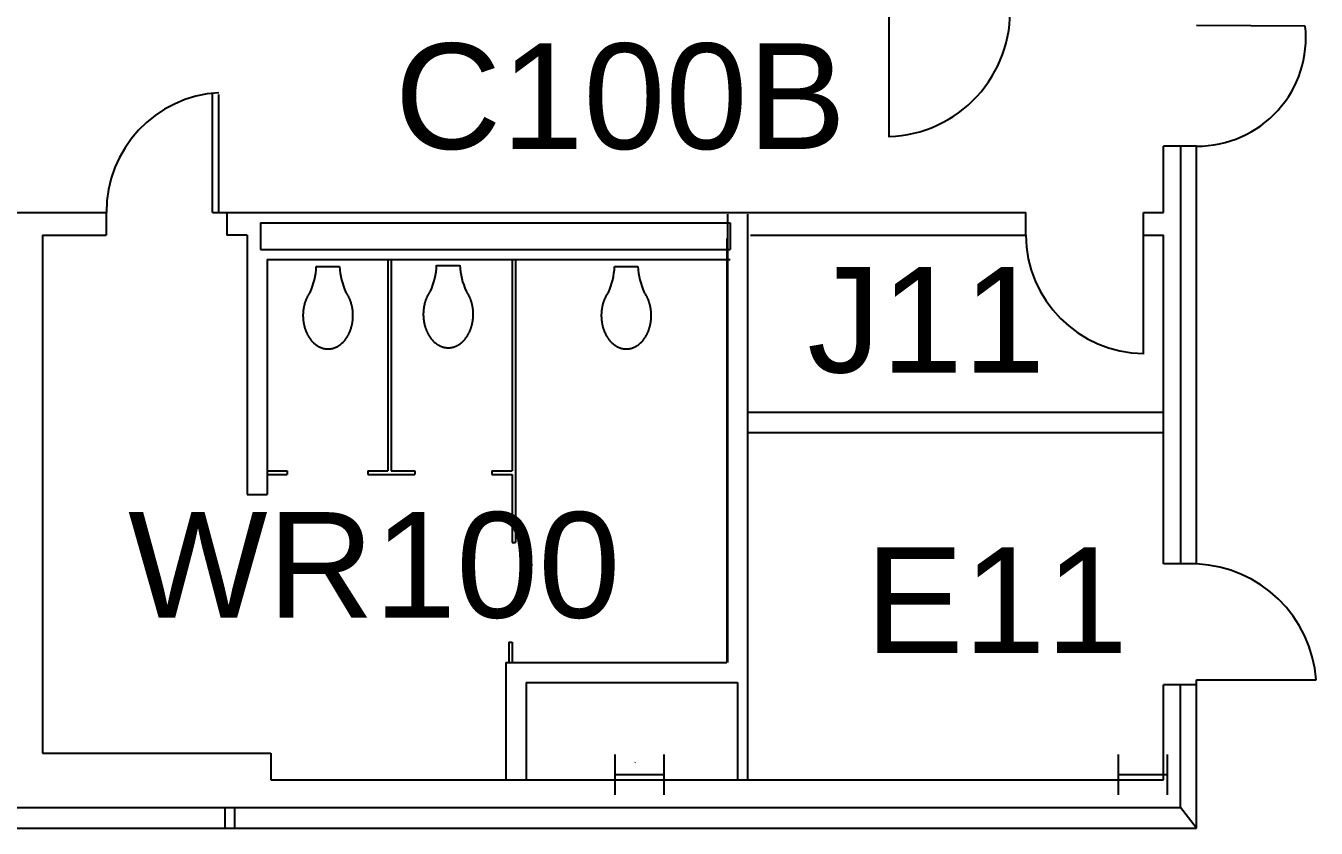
# Model space of a CAD drawing. Header units: inches. Extents: x -3488 to 2453, y 689 to 3968.
# Drawn here: x 1234.7 to 1619.4, y 1558.3 to 1797.6 of the extents above; entities that cross this region are included whole.
import ezdxf

# ---------------------------------------------------------------- set-up
doc = ezdxf.new("R2010")
doc.units = ezdxf.units.IN
doc.header["$LTSCALE"] = 96
doc.header["$MEASUREMENT"] = 0
doc.layers.get('0').update_dxf_attribs({"linetype": 'CONTINUOUS'})
for name, color, linetype in [('A-DOOR', 4, 'CONTINUOUS'), ('A-PFLR-TEXT', 3, 'CONTINUOUS'), ('A-WALL', 5, 'CONTINUOUS'), ('P-SANR-EQPM', 5, 'CONTINUOUS'), ('S-COLS', 6, 'CONTINUOUS')]:
    doc.layers.add(name, color=color, linetype=linetype)
doc.styles.get("Standard").update_dxf_attribs({"font": 'arial.ttf'})

msp = doc.modelspace()

# ---------------------------------------------------------------- linework, layer by layer
for p, q in [((1416.39, 1577.9), (1416.3, 1577.82)), ((1417.76, 1574.34), (1417.68, 1574.25)), ((1417.76, 1574.34), (1417.68, 1574.25))]:
    msp.add_line(p, q)
at = {"layer": 'A-DOOR'}
for p, q in [((1492.08, 1764.43), (1492.08, 1803.59)), ((1616.1, 1797.57), (1583.72, 1797.73)), ((1290.34, 1741.91), (1290.34, 1777.68)), ((1292.26, 1741.91), (1292.26, 1777.12)), ((1290.34, 1741.91), (1292.26, 1741.91)), ((1567.84, 1699.71), (1567.84, 1735.23)), ((1583.72, 1602.55), (1619.36, 1602.55))]:
    msp.add_line(p, q, dxfattribs=at)
for centre, radius, start, end in [((1490.86, 1801.85), 37.27, 271.8848, 2.6697), ((1583.89, 1794.13), 32.4, 269.7046, 6.1093), ((1294.25, 1742.26), 35.48, 93.2225, 180.553), ((1568.36, 1735.48), 35.6, 180.5432, 269.1534), ((1582.12, 1599.81), 37.33, 4.2174, 87.5485)]:
    msp.add_arc(centre, radius, start, end, dxfattribs=at)
at = {"layer": 'A-WALL'}
for p, q in [((1583.72, 1761.73), (1573.81, 1761.73)), ((1573.81, 1741.91), (1573.81, 1761.73)), ((1578.93, 1761.73), (1578.93, 1637.11)), ((1583.72, 1637.11), (1583.72, 1761.73)), ((1212.66, 1741.91), (1258.66, 1741.91)), ((1258.66, 1741.91), (1258.66, 1735.23)), ((1292.26, 1741.91), (1294.66, 1741.91)), ((1294.66, 1741.91), (1294.66, 1735.23)), ((1294.66, 1741.91), (1532.76, 1741.91)), ((1304.66, 1738.91), (1444.66, 1738.91)), ((1304.66, 1738.91), (1304.66, 1730.91)), ((1443.84, 1741.47), (1443.84, 1607.76)), ((1444.66, 1738.91), (1444.66, 1730.91)), ((1449.84, 1741.47), (1449.84, 1572.76)), ((1532.76, 1735.23), (1532.76, 1741.91)), ((1567.84, 1741.91), (1573.81, 1741.91)), ((1567.84, 1735.23), (1567.84, 1741.91)), ((1239.73, 1735.23), (1258.66, 1735.23)), ((1239.73, 1735.23), (1239.73, 1580.71)), ((1300.66, 1735.23), (1294.66, 1735.23)), ((1296.91, 1735.23), (1294.66, 1735.23)), ((1300.66, 1735.23), (1300.66, 1657.85)), ((1300.66, 1735.23), (1300.66, 1657.85)), ((1450.78, 1735.23), (1532.76, 1735.23)), ((1567.84, 1735.23), (1573.81, 1735.23)), ((1573.81, 1637.11), (1573.81, 1735.23)), ((1304.66, 1730.91), (1444.66, 1730.91)), ((1443.73, 1734.15), (1443.73, 1607.76)), ((1306.66, 1727.91), (1306.66, 1657.85)), ((1306.66, 1727.91), (1444.66, 1727.91)), ((1449.84, 1682.37), (1573.81, 1682.37)), ((1449.84, 1676.37), (1573.81, 1676.37)), ((1300.66, 1657.85), (1306.66, 1657.85)), ((1583.72, 1637.11), (1573.81, 1637.11)), ((1378.73, 1613.76), (1378.73, 1607.76)), ((1378.73, 1613.76), (1379.73, 1613.76)), ((1379.73, 1613.76), (1379.73, 1607.76)), ((1377.84, 1607.76), (1443.73, 1607.76)), ((1377.84, 1607.76), (1377.84, 1572.76)), ((1383.84, 1601.76), (1446.84, 1601.76)), ((1383.84, 1601.76), (1383.84, 1572.76)), ((1446.84, 1601.76), (1446.84, 1572.76)), ((1583.72, 1601.03), (1573.81, 1601.03)), ((1573.81, 1572.76), (1573.81, 1601.03)), ((1578.93, 1564.51), (1578.93, 1601.03)), ((1583.72, 1558.3), (1583.72, 1602.55)), ((1239.73, 1580.71), (1307.75, 1580.71)), ((1307.75, 1580.71), (1307.75, 1572.76)), ((1307.75, 1572.76), (1573.81, 1572.76)), ((942.21, 1564.51), (1578.93, 1564.51)), ((1294.04, 1564.51), (1294.04, 1558.3)), ((1296.93, 1564.51), (1296.93, 1558.3)), ((1583.72, 1558.3), (1578.93, 1564.51)), ((948.21, 1558.3), (1583.72, 1558.3))]:
    msp.add_line(p, q, dxfattribs=at)
at = {"layer": 'P-SANR-EQPM'}
for p, q in [((1342.66, 1727.91), (1342.66, 1664.85)), ((1343.66, 1727.91), (1343.66, 1664.85)), ((1379.66, 1727.91), (1379.66, 1664.85)), ((1380.66, 1727.91), (1380.66, 1657.37)), ((1321.32, 1725.83), (1328.27, 1725.83)), ((1357.18, 1726.19), (1364.13, 1726.19)), ((1410.24, 1725.83), (1417.19, 1725.83)), ((1318.05, 1715.45), (1317.99, 1715.29)), ((1318.1, 1715.61), (1318.05, 1715.45)), ((1318.16, 1715.76), (1318.1, 1715.61)), ((1318.22, 1715.92), (1318.16, 1715.76)), ((1318.28, 1716.07), (1318.22, 1715.92)), ((1318.35, 1716.22), (1318.28, 1716.07)), ((1318.41, 1716.37), (1318.35, 1716.22)), ((1318.48, 1716.52), (1318.41, 1716.37)), ((1318.55, 1716.67), (1318.48, 1716.52)), ((1318.62, 1716.81), (1318.55, 1716.67)), ((1318.69, 1716.96), (1318.62, 1716.81)), ((1318.77, 1717.1), (1318.69, 1716.96)), ((1318.85, 1717.24), (1318.77, 1717.1)), ((1318.93, 1717.38), (1318.85, 1717.24)), ((1319.01, 1717.51), (1318.93, 1717.38)), ((1319.09, 1717.65), (1319.01, 1717.51)), ((1319.17, 1717.78), (1319.09, 1717.65)), ((1319.26, 1717.91), (1319.17, 1717.78)), ((1319.35, 1718.04), (1319.26, 1717.91)), ((1319.42, 1718.14), (1319.35, 1718.04)), ((1330.25, 1718.04), (1330.18, 1718.14)), ((1330.33, 1717.91), (1330.25, 1718.04)), ((1330.42, 1717.78), (1330.33, 1717.91)), ((1330.5, 1717.65), (1330.42, 1717.78)), ((1330.59, 1717.51), (1330.5, 1717.65)), ((1330.67, 1717.38), (1330.59, 1717.51)), ((1330.75, 1717.24), (1330.67, 1717.38)), ((1330.82, 1717.1), (1330.75, 1717.24)), ((1330.9, 1716.96), (1330.82, 1717.1)), ((1330.97, 1716.81), (1330.9, 1716.96)), ((1331.05, 1716.67), (1330.97, 1716.81)), ((1331.12, 1716.52), (1331.05, 1716.67)), ((1331.18, 1716.37), (1331.12, 1716.52)), ((1331.25, 1716.22), (1331.18, 1716.37)), ((1331.31, 1716.07), (1331.25, 1716.22)), ((1331.38, 1715.92), (1331.31, 1716.07)), ((1331.44, 1715.76), (1331.38, 1715.92)), ((1331.49, 1715.61), (1331.44, 1715.76)), ((1331.55, 1715.45), (1331.49, 1715.61)), ((1331.6, 1715.29), (1331.55, 1715.45)), ((1353.8, 1715.49), (1353.75, 1715.33)), ((1353.85, 1715.65), (1353.8, 1715.49)), ((1353.91, 1715.81), (1353.85, 1715.65)), ((1353.96, 1715.97), (1353.91, 1715.81)), ((1354.02, 1716.12), (1353.96, 1715.97)), ((1354.08, 1716.28), (1354.02, 1716.12)), ((1354.14, 1716.43), (1354.08, 1716.28)), ((1354.21, 1716.58), (1354.14, 1716.43)), ((1354.27, 1716.73), (1354.21, 1716.58)), ((1354.34, 1716.88), (1354.27, 1716.73)), ((1354.41, 1717.03), (1354.34, 1716.88)), ((1354.48, 1717.17), (1354.41, 1717.03)), ((1354.56, 1717.32), (1354.48, 1717.17)), ((1354.63, 1717.46), (1354.56, 1717.32)), ((1354.71, 1717.6), (1354.63, 1717.46)), ((1354.79, 1717.74), (1354.71, 1717.6)), ((1354.87, 1717.87), (1354.79, 1717.74)), ((1354.95, 1718.01), (1354.87, 1717.87)), ((1355.04, 1718.14), (1354.95, 1718.01)), ((1355.12, 1718.27), (1355.04, 1718.14)), ((1355.21, 1718.4), (1355.12, 1718.27)), ((1355.28, 1718.49), (1355.21, 1718.4)), ((1366.11, 1718.4), (1366.04, 1718.49)), ((1366.19, 1718.27), (1366.11, 1718.4)), ((1366.28, 1718.14), (1366.19, 1718.27)), ((1366.36, 1718.01), (1366.28, 1718.14)), ((1366.45, 1717.87), (1366.36, 1718.01)), ((1366.53, 1717.74), (1366.45, 1717.87)), ((1366.61, 1717.6), (1366.53, 1717.74)), ((1366.68, 1717.46), (1366.61, 1717.6)), ((1366.76, 1717.32), (1366.68, 1717.46)), ((1366.83, 1717.17), (1366.76, 1717.32)), ((1366.91, 1717.03), (1366.83, 1717.17)), ((1366.98, 1716.88), (1366.91, 1717.03)), ((1367.04, 1716.73), (1366.98, 1716.88)), ((1367.11, 1716.58), (1367.04, 1716.73)), ((1367.17, 1716.43), (1367.11, 1716.58)), ((1367.24, 1716.28), (1367.17, 1716.43)), ((1367.3, 1716.12), (1367.24, 1716.28)), ((1367.35, 1715.97), (1367.3, 1716.12)), ((1367.41, 1715.81), (1367.35, 1715.97)), ((1367.46, 1715.65), (1367.41, 1715.81)), ((1367.52, 1715.49), (1367.46, 1715.65)), ((1367.57, 1715.33), (1367.52, 1715.49)), ((1406.96, 1715.45), (1406.91, 1715.29)), ((1407.02, 1715.61), (1406.96, 1715.45)), ((1407.08, 1715.76), (1407.02, 1715.61)), ((1407.14, 1715.92), (1407.08, 1715.76)), ((1407.2, 1716.07), (1407.14, 1715.92)), ((1407.26, 1716.22), (1407.2, 1716.07)), ((1407.33, 1716.37), (1407.26, 1716.22)), ((1407.4, 1716.52), (1407.33, 1716.37)), ((1407.47, 1716.67), (1407.4, 1716.52)), ((1407.54, 1716.81), (1407.47, 1716.67)), ((1407.61, 1716.96), (1407.54, 1716.81)), ((1407.69, 1717.1), (1407.61, 1716.96)), ((1407.76, 1717.24), (1407.69, 1717.1)), ((1407.84, 1717.38), (1407.76, 1717.24)), ((1407.93, 1717.51), (1407.84, 1717.38)), ((1408.01, 1717.65), (1407.93, 1717.51)), ((1408.09, 1717.78), (1408.01, 1717.65)), ((1408.18, 1717.91), (1408.09, 1717.78)), ((1408.27, 1718.04), (1408.18, 1717.91)), ((1408.33, 1718.14), (1408.27, 1718.04)), ((1419.16, 1718.04), (1419.1, 1718.14)), ((1419.25, 1717.91), (1419.16, 1718.04)), ((1419.34, 1717.78), (1419.25, 1717.91)), ((1419.42, 1717.65), (1419.34, 1717.78)), ((1419.5, 1717.51), (1419.42, 1717.65)), ((1419.59, 1717.38), (1419.5, 1717.51)), ((1419.66, 1717.24), (1419.59, 1717.38)), ((1419.74, 1717.1), (1419.66, 1717.24)), ((1419.82, 1716.96), (1419.74, 1717.1)), ((1419.89, 1716.81), (1419.82, 1716.96)), ((1419.96, 1716.67), (1419.89, 1716.81)), ((1420.03, 1716.52), (1419.96, 1716.67)), ((1420.1, 1716.37), (1420.03, 1716.52)), ((1420.17, 1716.22), (1420.1, 1716.37)), ((1420.23, 1716.07), (1420.17, 1716.22)), ((1420.29, 1715.92), (1420.23, 1716.07)), ((1420.35, 1715.76), (1420.29, 1715.92)), ((1420.41, 1715.61), (1420.35, 1715.76)), ((1420.47, 1715.45), (1420.41, 1715.61)), ((1420.52, 1715.29), (1420.47, 1715.45)), ((1317.36, 1711.75), (1317.35, 1711.58)), ((1317.37, 1711.93), (1317.36, 1711.75)), ((1317.38, 1712.1), (1317.37, 1711.93)), ((1317.39, 1712.28), (1317.38, 1712.1)), ((1317.4, 1712.45), (1317.39, 1712.28)), ((1317.42, 1712.62), (1317.4, 1712.45)), ((1317.44, 1712.79), (1317.42, 1712.62)), ((1317.46, 1712.97), (1317.44, 1712.79)), ((1317.48, 1713.14), (1317.46, 1712.97)), ((1317.51, 1713.31), (1317.48, 1713.14)), ((1317.54, 1713.48), (1317.51, 1713.31)), ((1317.57, 1713.65), (1317.54, 1713.48)), ((1317.6, 1713.82), (1317.57, 1713.65)), ((1317.64, 1713.98), (1317.6, 1713.82)), ((1317.67, 1714.15), (1317.64, 1713.98)), ((1317.71, 1714.32), (1317.67, 1714.15)), ((1317.75, 1714.48), (1317.71, 1714.32)), ((1317.8, 1714.65), (1317.75, 1714.48)), ((1317.84, 1714.81), (1317.8, 1714.65)), ((1317.89, 1714.97), (1317.84, 1714.81)), ((1317.94, 1715.13), (1317.89, 1714.97)), ((1317.99, 1715.29), (1317.94, 1715.13)), ((1331.66, 1715.13), (1331.6, 1715.29)), ((1331.7, 1714.97), (1331.66, 1715.13)), ((1331.75, 1714.81), (1331.7, 1714.97)), ((1331.8, 1714.65), (1331.75, 1714.81)), ((1331.84, 1714.48), (1331.8, 1714.65)), ((1331.88, 1714.32), (1331.84, 1714.48)), ((1331.92, 1714.15), (1331.88, 1714.32)), ((1331.96, 1713.98), (1331.92, 1714.15)), ((1331.99, 1713.82), (1331.96, 1713.98)), ((1332.03, 1713.65), (1331.99, 1713.82)), ((1332.06, 1713.48), (1332.03, 1713.65)), ((1332.08, 1713.31), (1332.06, 1713.48)), ((1332.11, 1713.14), (1332.08, 1713.31)), ((1332.13, 1712.97), (1332.11, 1713.14)), ((1332.16, 1712.79), (1332.13, 1712.97)), ((1332.17, 1712.62), (1332.16, 1712.79)), ((1332.19, 1712.45), (1332.17, 1712.62)), ((1332.21, 1712.28), (1332.19, 1712.45)), ((1332.22, 1712.1), (1332.21, 1712.28)), ((1332.23, 1711.93), (1332.22, 1712.1)), ((1332.24, 1711.75), (1332.23, 1711.93)), ((1332.24, 1711.58), (1332.24, 1711.75)), ((1353.22, 1712.11), (1353.21, 1711.94)), ((1353.21, 1711.94), (1353.21, 1711.76)), ((1353.21, 1711.76), (1353.21, 1711.59)), ((1353.21, 1711.59), (1353.21, 1711.42)), ((1353.23, 1712.29), (1353.22, 1712.11)), ((1353.24, 1712.46), (1353.23, 1712.29)), ((1353.25, 1712.63), (1353.24, 1712.46)), ((1353.26, 1712.81), (1353.25, 1712.63)), ((1353.28, 1712.98), (1353.26, 1712.81)), ((1353.3, 1713.15), (1353.28, 1712.98)), ((1353.32, 1713.32), (1353.3, 1713.15)), ((1353.34, 1713.49), (1353.32, 1713.32)), ((1353.37, 1713.67), (1353.34, 1713.49)), ((1353.4, 1713.84), (1353.37, 1713.67)), ((1353.43, 1714), (1353.4, 1713.84)), ((1353.46, 1714.17), (1353.43, 1714)), ((1353.5, 1714.34), (1353.46, 1714.17)), ((1353.53, 1714.51), (1353.5, 1714.34)), ((1353.57, 1714.67), (1353.53, 1714.51)), ((1353.61, 1714.84), (1353.57, 1714.67)), ((1353.66, 1715), (1353.61, 1714.84)), ((1353.7, 1715.17), (1353.66, 1715)), ((1353.75, 1715.33), (1353.7, 1715.17)), ((1367.61, 1715.17), (1367.57, 1715.33)), ((1367.66, 1715), (1367.61, 1715.17)), ((1367.7, 1714.84), (1367.66, 1715)), ((1367.74, 1714.67), (1367.7, 1714.84)), ((1367.78, 1714.51), (1367.74, 1714.67)), ((1367.82, 1714.34), (1367.78, 1714.51)), ((1367.85, 1714.17), (1367.82, 1714.34)), ((1367.89, 1714), (1367.85, 1714.17)), ((1367.92, 1713.84), (1367.89, 1714)), ((1367.94, 1713.67), (1367.92, 1713.84)), ((1367.97, 1713.49), (1367.94, 1713.67)), ((1367.99, 1713.32), (1367.97, 1713.49)), ((1368.02, 1713.15), (1367.99, 1713.32)), ((1368.04, 1712.98), (1368.02, 1713.15)), ((1368.05, 1712.81), (1368.04, 1712.98)), ((1368.07, 1712.63), (1368.05, 1712.81)), ((1368.08, 1712.46), (1368.07, 1712.63)), ((1368.09, 1712.29), (1368.08, 1712.46)), ((1368.1, 1712.11), (1368.09, 1712.29)), ((1368.1, 1711.94), (1368.1, 1712.11)), ((1368.11, 1711.76), (1368.1, 1711.94)), ((1368.11, 1711.59), (1368.11, 1711.76)), ((1368.11, 1711.42), (1368.11, 1711.59)), ((1406.28, 1711.75), (1406.27, 1711.58)), ((1406.29, 1712.1), (1406.28, 1711.93)), ((1406.28, 1711.93), (1406.28, 1711.75)), ((1406.31, 1712.28), (1406.29, 1712.1)), ((1406.32, 1712.45), (1406.31, 1712.28)), ((1406.34, 1712.62), (1406.32, 1712.45)), ((1406.36, 1712.79), (1406.34, 1712.62)), ((1406.38, 1712.97), (1406.36, 1712.79)), ((1406.4, 1713.14), (1406.38, 1712.97)), ((1406.43, 1713.31), (1406.4, 1713.14)), ((1406.46, 1713.48), (1406.43, 1713.31)), ((1406.49, 1713.65), (1406.46, 1713.48)), ((1406.52, 1713.82), (1406.49, 1713.65)), ((1406.55, 1713.98), (1406.52, 1713.82)), ((1406.59, 1714.15), (1406.55, 1713.98)), ((1406.63, 1714.32), (1406.59, 1714.15)), ((1406.67, 1714.48), (1406.63, 1714.32)), ((1406.71, 1714.65), (1406.67, 1714.48)), ((1406.76, 1714.81), (1406.71, 1714.65)), ((1406.81, 1714.97), (1406.76, 1714.81)), ((1406.86, 1715.13), (1406.81, 1714.97)), ((1406.91, 1715.29), (1406.86, 1715.13)), ((1420.57, 1715.13), (1420.52, 1715.29)), ((1420.62, 1714.97), (1420.57, 1715.13)), ((1420.67, 1714.81), (1420.62, 1714.97)), ((1420.72, 1714.65), (1420.67, 1714.81)), ((1420.76, 1714.48), (1420.72, 1714.65)), ((1420.8, 1714.32), (1420.76, 1714.48)), ((1420.84, 1714.15), (1420.8, 1714.32)), ((1420.88, 1713.98), (1420.84, 1714.15)), ((1420.91, 1713.82), (1420.88, 1713.98)), ((1420.94, 1713.65), (1420.91, 1713.82)), ((1420.97, 1713.48), (1420.94, 1713.65)), ((1421, 1713.31), (1420.97, 1713.48)), ((1421.03, 1713.14), (1421, 1713.31)), ((1421.05, 1712.97), (1421.03, 1713.14)), ((1421.07, 1712.79), (1421.05, 1712.97)), ((1421.09, 1712.62), (1421.07, 1712.79)), ((1421.11, 1712.45), (1421.09, 1712.62)), ((1421.12, 1712.28), (1421.11, 1712.45)), ((1421.14, 1712.1), (1421.12, 1712.28)), ((1421.15, 1711.93), (1421.14, 1712.1)), ((1421.15, 1711.75), (1421.15, 1711.93)), ((1421.16, 1711.58), (1421.15, 1711.75)), ((1317.35, 1711.58), (1317.35, 1711.41)), ((1317.35, 1711.41), (1317.35, 1711.23)), ((1317.35, 1711.23), (1317.35, 1711.06)), ((1317.35, 1711.06), (1317.35, 1710.88)), ((1317.35, 1710.88), (1317.36, 1710.71)), ((1317.36, 1710.71), (1317.37, 1710.54)), ((1317.37, 1710.54), (1317.38, 1710.36)), ((1317.38, 1710.36), (1317.39, 1710.19)), ((1317.39, 1710.19), (1317.4, 1710.02)), ((1317.4, 1710.02), (1317.42, 1709.84)), ((1317.42, 1709.84), (1317.44, 1709.67)), ((1317.44, 1709.67), (1317.46, 1709.5)), ((1317.46, 1709.5), (1317.48, 1709.33)), ((1317.48, 1709.33), (1317.51, 1709.16)), ((1317.51, 1709.16), (1317.54, 1708.99)), ((1317.54, 1708.99), (1317.57, 1708.82)), ((1317.57, 1708.82), (1317.6, 1708.65)), ((1317.6, 1708.65), (1317.64, 1708.48)), ((1317.64, 1708.48), (1317.67, 1708.31)), ((1317.67, 1708.31), (1317.71, 1708.15)), ((1317.71, 1708.15), (1317.75, 1707.98)), ((1317.75, 1707.98), (1317.8, 1707.82)), ((1317.8, 1707.82), (1317.84, 1707.65)), ((1331.75, 1707.65), (1331.8, 1707.82)), ((1331.8, 1707.82), (1331.84, 1707.98)), ((1331.84, 1707.98), (1331.88, 1708.15)), ((1331.88, 1708.15), (1331.92, 1708.31)), ((1331.92, 1708.31), (1331.96, 1708.48)), ((1331.96, 1708.48), (1331.99, 1708.65)), ((1331.99, 1708.65), (1332.03, 1708.82)), ((1332.03, 1708.82), (1332.06, 1708.99)), ((1332.06, 1708.99), (1332.08, 1709.16)), ((1332.08, 1709.16), (1332.11, 1709.33)), ((1332.11, 1709.33), (1332.13, 1709.5)), ((1332.13, 1709.5), (1332.16, 1709.67)), ((1332.16, 1709.67), (1332.17, 1709.84)), ((1332.17, 1709.84), (1332.19, 1710.02)), ((1332.19, 1710.02), (1332.21, 1710.19)), ((1332.21, 1710.19), (1332.22, 1710.36)), ((1332.22, 1710.36), (1332.23, 1710.54)), ((1332.23, 1710.54), (1332.24, 1710.71)), ((1332.25, 1711.41), (1332.24, 1711.58)), ((1332.24, 1710.88), (1332.25, 1711.06)), ((1332.24, 1710.71), (1332.24, 1710.88)), ((1332.25, 1711.23), (1332.25, 1711.41)), ((1332.25, 1711.06), (1332.25, 1711.23)), ((1353.21, 1711.42), (1353.21, 1711.24)), ((1353.21, 1711.24), (1353.22, 1711.07)), ((1353.22, 1711.07), (1353.23, 1710.89)), ((1353.23, 1710.89), (1353.24, 1710.72)), ((1353.24, 1710.72), (1353.25, 1710.55)), ((1353.25, 1710.55), (1353.26, 1710.37)), ((1353.26, 1710.37), (1353.28, 1710.2)), ((1353.28, 1710.2), (1353.3, 1710.03)), ((1353.3, 1710.03), (1353.32, 1709.86)), ((1353.32, 1709.86), (1353.34, 1709.68)), ((1353.34, 1709.68), (1353.37, 1709.51)), ((1353.37, 1709.51), (1353.4, 1709.34)), ((1353.4, 1709.34), (1353.43, 1709.17)), ((1353.43, 1709.17), (1353.46, 1709.01)), ((1353.46, 1709.01), (1353.5, 1708.84)), ((1353.5, 1708.84), (1353.53, 1708.67)), ((1353.53, 1708.67), (1353.57, 1708.5)), ((1353.57, 1708.5), (1353.61, 1708.34)), ((1353.61, 1708.34), (1353.66, 1708.18)), ((1353.66, 1708.18), (1353.7, 1708.01)), ((1353.7, 1708.01), (1353.75, 1707.85)), ((1353.75, 1707.85), (1353.8, 1707.69)), ((1367.52, 1707.69), (1367.57, 1707.85)), ((1367.57, 1707.85), (1367.61, 1708.01)), ((1367.61, 1708.01), (1367.66, 1708.18)), ((1367.66, 1708.18), (1367.7, 1708.34)), ((1367.7, 1708.34), (1367.74, 1708.5)), ((1367.74, 1708.5), (1367.78, 1708.67)), ((1367.78, 1708.67), (1367.82, 1708.84)), ((1367.82, 1708.84), (1367.85, 1709.01)), ((1367.85, 1709.01), (1367.89, 1709.17)), ((1367.89, 1709.17), (1367.92, 1709.34)), ((1367.92, 1709.34), (1367.94, 1709.51)), ((1367.94, 1709.51), (1367.97, 1709.68)), ((1367.97, 1709.68), (1367.99, 1709.86)), ((1367.99, 1709.86), (1368.02, 1710.03)), ((1368.02, 1710.03), (1368.04, 1710.2)), ((1368.04, 1710.2), (1368.05, 1710.37)), ((1368.05, 1710.37), (1368.07, 1710.55)), ((1368.07, 1710.55), (1368.08, 1710.72)), ((1368.08, 1710.72), (1368.09, 1710.89)), ((1368.09, 1710.89), (1368.1, 1711.07)), ((1368.1, 1711.24), (1368.11, 1711.42)), ((1368.1, 1711.07), (1368.1, 1711.24)), ((1406.27, 1711.41), (1406.26, 1711.23)), ((1406.26, 1711.23), (1406.27, 1711.06)), ((1406.27, 1711.58), (1406.27, 1711.41)), ((1406.27, 1711.06), (1406.27, 1710.88)), ((1406.27, 1710.88), (1406.28, 1710.71)), ((1406.28, 1710.71), (1406.28, 1710.54)), ((1406.28, 1710.54), (1406.29, 1710.36)), ((1406.29, 1710.36), (1406.31, 1710.19)), ((1406.31, 1710.19), (1406.32, 1710.02)), ((1406.32, 1710.02), (1406.34, 1709.84)), ((1406.34, 1709.84), (1406.36, 1709.67)), ((1406.36, 1709.67), (1406.38, 1709.5)), ((1406.38, 1709.5), (1406.4, 1709.33)), ((1406.4, 1709.33), (1406.43, 1709.16)), ((1406.43, 1709.16), (1406.46, 1708.99)), ((1406.46, 1708.99), (1406.49, 1708.82)), ((1406.49, 1708.82), (1406.52, 1708.65)), ((1406.52, 1708.65), (1406.55, 1708.48)), ((1406.55, 1708.48), (1406.59, 1708.31)), ((1406.59, 1708.31), (1406.63, 1708.15)), ((1406.63, 1708.15), (1406.67, 1707.98)), ((1406.67, 1707.98), (1406.71, 1707.82)), ((1406.71, 1707.82), (1406.76, 1707.65)), ((1420.67, 1707.65), (1420.72, 1707.82)), ((1420.72, 1707.82), (1420.76, 1707.98)), ((1420.76, 1707.98), (1420.8, 1708.15)), ((1420.8, 1708.15), (1420.84, 1708.31)), ((1420.84, 1708.31), (1420.88, 1708.48)), ((1420.88, 1708.48), (1420.91, 1708.65)), ((1420.91, 1708.65), (1420.94, 1708.82)), ((1420.94, 1708.82), (1420.97, 1708.99)), ((1420.97, 1708.99), (1421, 1709.16)), ((1421, 1709.16), (1421.03, 1709.33)), ((1421.03, 1709.33), (1421.05, 1709.5)), ((1421.05, 1709.5), (1421.07, 1709.67)), ((1421.07, 1709.67), (1421.09, 1709.84)), ((1421.09, 1709.84), (1421.11, 1710.02)), ((1421.11, 1710.02), (1421.12, 1710.19)), ((1421.12, 1710.19), (1421.14, 1710.36)), ((1421.14, 1710.36), (1421.15, 1710.54)), ((1421.15, 1710.71), (1421.16, 1710.88)), ((1421.15, 1710.54), (1421.15, 1710.71)), ((1421.16, 1711.41), (1421.16, 1711.58)), ((1421.16, 1711.23), (1421.16, 1711.41)), ((1421.16, 1711.06), (1421.16, 1711.23)), ((1421.16, 1710.88), (1421.16, 1711.06)), ((1317.84, 1707.65), (1317.89, 1707.49)), ((1317.89, 1707.49), (1317.94, 1707.33)), ((1317.94, 1707.33), (1317.99, 1707.17)), ((1317.99, 1707.17), (1318.05, 1707.01)), ((1318.05, 1707.01), (1318.1, 1706.86)), ((1318.1, 1706.86), (1318.16, 1706.7)), ((1318.16, 1706.7), (1318.22, 1706.55)), ((1318.22, 1706.55), (1318.28, 1706.39)), ((1318.28, 1706.39), (1318.35, 1706.24)), ((1318.35, 1706.24), (1318.41, 1706.09)), ((1318.41, 1706.09), (1318.48, 1705.94)), ((1318.48, 1705.94), (1318.55, 1705.79)), ((1318.55, 1705.79), (1318.62, 1705.65)), ((1318.62, 1705.65), (1318.69, 1705.51)), ((1318.69, 1705.51), (1318.77, 1705.36)), ((1318.77, 1705.36), (1318.85, 1705.22)), ((1318.85, 1705.22), (1318.93, 1705.09)), ((1318.93, 1705.09), (1319.01, 1704.95)), ((1319.01, 1704.95), (1319.09, 1704.81)), ((1319.09, 1704.81), (1319.17, 1704.68)), ((1319.17, 1704.68), (1319.26, 1704.55)), ((1319.26, 1704.55), (1319.35, 1704.42)), ((1319.35, 1704.42), (1319.44, 1704.3)), ((1319.44, 1704.3), (1319.53, 1704.17)), ((1319.53, 1704.17), (1319.62, 1704.05)), ((1319.62, 1704.05), (1319.72, 1703.93)), ((1319.72, 1703.93), (1319.81, 1703.81)), ((1329.78, 1703.81), (1329.88, 1703.93)), ((1329.88, 1703.93), (1329.97, 1704.05)), ((1329.97, 1704.05), (1330.07, 1704.17)), ((1330.07, 1704.17), (1330.16, 1704.3)), ((1330.16, 1704.3), (1330.25, 1704.42)), ((1330.25, 1704.42), (1330.33, 1704.55)), ((1330.33, 1704.55), (1330.42, 1704.68)), ((1330.42, 1704.68), (1330.5, 1704.81)), ((1330.5, 1704.81), (1330.59, 1704.95)), ((1330.59, 1704.95), (1330.67, 1705.09)), ((1330.67, 1705.09), (1330.75, 1705.22)), ((1330.75, 1705.22), (1330.82, 1705.36)), ((1330.82, 1705.36), (1330.9, 1705.51)), ((1330.9, 1705.51), (1330.97, 1705.65)), ((1330.97, 1705.65), (1331.05, 1705.79)), ((1331.05, 1705.79), (1331.12, 1705.94)), ((1331.12, 1705.94), (1331.18, 1706.09)), ((1331.18, 1706.09), (1331.25, 1706.24)), ((1331.25, 1706.24), (1331.31, 1706.39)), ((1331.31, 1706.39), (1331.38, 1706.55)), ((1331.38, 1706.55), (1331.44, 1706.7)), ((1331.44, 1706.7), (1331.49, 1706.86)), ((1331.49, 1706.86), (1331.55, 1707.01)), ((1331.55, 1707.01), (1331.6, 1707.17)), ((1331.6, 1707.17), (1331.66, 1707.33)), ((1331.66, 1707.33), (1331.7, 1707.49)), ((1331.7, 1707.49), (1331.75, 1707.65)), ((1353.8, 1707.69), (1353.85, 1707.53)), ((1353.85, 1707.53), (1353.91, 1707.37)), ((1353.91, 1707.37), (1353.96, 1707.21)), ((1353.96, 1707.21), (1354.02, 1707.06)), ((1354.02, 1707.06), (1354.08, 1706.9)), ((1354.08, 1706.9), (1354.14, 1706.75)), ((1354.14, 1706.75), (1354.21, 1706.6)), ((1354.21, 1706.6), (1354.27, 1706.45)), ((1354.27, 1706.45), (1354.34, 1706.3)), ((1354.34, 1706.3), (1354.41, 1706.15)), ((1354.41, 1706.15), (1354.48, 1706.01)), ((1354.48, 1706.01), (1354.56, 1705.86)), ((1354.56, 1705.86), (1354.63, 1705.72)), ((1354.63, 1705.72), (1354.71, 1705.58)), ((1354.71, 1705.58), (1354.79, 1705.44)), ((1354.79, 1705.44), (1354.87, 1705.31)), ((1354.87, 1705.31), (1354.95, 1705.17)), ((1354.95, 1705.17), (1355.04, 1705.04)), ((1355.04, 1705.04), (1355.12, 1704.91)), ((1355.12, 1704.91), (1355.21, 1704.78)), ((1355.21, 1704.78), (1355.3, 1704.65)), ((1355.3, 1704.65), (1355.39, 1704.53)), ((1355.39, 1704.53), (1355.48, 1704.41)), ((1355.48, 1704.41), (1355.58, 1704.29)), ((1355.58, 1704.29), (1355.67, 1704.17)), ((1355.67, 1704.17), (1355.77, 1704.06)), ((1355.77, 1704.06), (1355.87, 1703.94)), ((1355.87, 1703.94), (1355.97, 1703.83)), ((1365.35, 1703.83), (1365.45, 1703.94)), ((1365.45, 1703.94), (1365.55, 1704.06)), ((1365.55, 1704.06), (1365.64, 1704.17)), ((1365.64, 1704.17), (1365.74, 1704.29)), ((1365.74, 1704.29), (1365.83, 1704.41)), ((1365.83, 1704.41), (1365.93, 1704.53)), ((1365.93, 1704.53), (1366.02, 1704.65)), ((1366.02, 1704.65), (1366.11, 1704.78)), ((1366.11, 1704.78), (1366.19, 1704.91)), ((1366.19, 1704.91), (1366.28, 1705.04)), ((1366.28, 1705.04), (1366.36, 1705.17)), ((1366.36, 1705.17), (1366.45, 1705.31)), ((1366.45, 1705.31), (1366.53, 1705.44)), ((1366.53, 1705.44), (1366.61, 1705.58)), ((1366.61, 1705.58), (1366.68, 1705.72)), ((1366.68, 1705.72), (1366.76, 1705.86)), ((1366.76, 1705.86), (1366.83, 1706.01)), ((1366.83, 1706.01), (1366.91, 1706.15)), ((1366.91, 1706.15), (1366.98, 1706.3)), ((1366.98, 1706.3), (1367.04, 1706.45)), ((1367.04, 1706.45), (1367.11, 1706.6)), ((1367.11, 1706.6), (1367.17, 1706.75)), ((1367.17, 1706.75), (1367.24, 1706.9)), ((1367.24, 1706.9), (1367.3, 1707.06)), ((1367.3, 1707.06), (1367.35, 1707.21)), ((1367.35, 1707.21), (1367.41, 1707.37)), ((1367.41, 1707.37), (1367.46, 1707.53)), ((1367.46, 1707.53), (1367.52, 1707.69)), ((1406.76, 1707.65), (1406.81, 1707.49)), ((1406.81, 1707.49), (1406.86, 1707.33)), ((1406.86, 1707.33), (1406.91, 1707.17)), ((1406.91, 1707.17), (1406.96, 1707.01)), ((1406.96, 1707.01), (1407.02, 1706.86)), ((1407.02, 1706.86), (1407.08, 1706.7)), ((1407.08, 1706.7), (1407.14, 1706.55)), ((1407.14, 1706.55), (1407.2, 1706.39)), ((1407.2, 1706.39), (1407.26, 1706.24)), ((1407.26, 1706.24), (1407.33, 1706.09)), ((1407.33, 1706.09), (1407.4, 1705.94)), ((1407.4, 1705.94), (1407.47, 1705.79)), ((1407.47, 1705.79), (1407.54, 1705.65)), ((1407.54, 1705.65), (1407.61, 1705.51)), ((1407.61, 1705.51), (1407.69, 1705.36)), ((1407.69, 1705.36), (1407.76, 1705.22)), ((1407.76, 1705.22), (1407.84, 1705.09)), ((1407.84, 1705.09), (1407.93, 1704.95)), ((1407.93, 1704.95), (1408.01, 1704.81)), ((1408.01, 1704.81), (1408.09, 1704.68)), ((1408.09, 1704.68), (1408.18, 1704.55)), ((1408.18, 1704.55), (1408.27, 1704.42)), ((1408.27, 1704.42), (1408.36, 1704.3)), ((1408.36, 1704.3), (1408.45, 1704.17)), ((1408.45, 1704.17), (1408.54, 1704.05)), ((1408.54, 1704.05), (1408.63, 1703.93)), ((1408.63, 1703.93), (1408.73, 1703.81)), ((1418.7, 1703.81), (1418.8, 1703.93)), ((1418.8, 1703.93), (1418.89, 1704.05)), ((1418.89, 1704.05), (1418.98, 1704.17)), ((1418.98, 1704.17), (1419.07, 1704.3)), ((1419.07, 1704.3), (1419.16, 1704.42)), ((1419.16, 1704.42), (1419.25, 1704.55)), ((1419.25, 1704.55), (1419.34, 1704.68)), ((1419.34, 1704.68), (1419.42, 1704.81)), ((1419.42, 1704.81), (1419.5, 1704.95)), ((1419.5, 1704.95), (1419.59, 1705.09)), ((1419.59, 1705.09), (1419.66, 1705.22)), ((1419.66, 1705.22), (1419.74, 1705.36)), ((1419.74, 1705.36), (1419.82, 1705.51)), ((1419.82, 1705.51), (1419.89, 1705.65)), ((1419.89, 1705.65), (1419.96, 1705.79)), ((1419.96, 1705.79), (1420.03, 1705.94)), ((1420.03, 1705.94), (1420.1, 1706.09)), ((1420.1, 1706.09), (1420.17, 1706.24)), ((1420.17, 1706.24), (1420.23, 1706.39)), ((1420.23, 1706.39), (1420.29, 1706.55)), ((1420.29, 1706.55), (1420.35, 1706.7)), ((1420.35, 1706.7), (1420.41, 1706.86)), ((1420.41, 1706.86), (1420.47, 1707.01)), ((1420.47, 1707.01), (1420.52, 1707.17)), ((1420.52, 1707.17), (1420.57, 1707.33)), ((1420.57, 1707.33), (1420.62, 1707.49)), ((1420.62, 1707.49), (1420.67, 1707.65)), ((1319.81, 1703.81), (1319.91, 1703.7)), ((1319.91, 1703.7), (1320.01, 1703.58)), ((1320.01, 1703.58), (1320.11, 1703.47)), ((1320.11, 1703.47), (1320.21, 1703.37)), ((1320.21, 1703.37), (1320.31, 1703.26)), ((1320.31, 1703.26), (1320.42, 1703.16)), ((1320.42, 1703.16), (1320.52, 1703.05)), ((1320.52, 1703.05), (1320.63, 1702.96)), ((1320.63, 1702.96), (1320.74, 1702.86)), ((1320.74, 1702.86), (1320.85, 1702.77)), ((1320.85, 1702.77), (1320.96, 1702.67)), ((1320.96, 1702.67), (1321.07, 1702.59)), ((1321.07, 1702.59), (1321.19, 1702.5)), ((1321.19, 1702.5), (1321.3, 1702.42)), ((1321.3, 1702.42), (1321.42, 1702.34)), ((1321.42, 1702.34), (1321.53, 1702.26)), ((1321.53, 1702.26), (1321.65, 1702.18)), ((1321.65, 1702.18), (1321.77, 1702.11)), ((1321.77, 1702.11), (1321.89, 1702.04)), ((1321.89, 1702.04), (1322.01, 1701.98)), ((1322.01, 1701.98), (1322.13, 1701.91)), ((1322.13, 1701.91), (1322.25, 1701.85)), ((1322.25, 1701.85), (1322.37, 1701.79)), ((1322.37, 1701.79), (1322.5, 1701.74)), ((1322.5, 1701.74), (1322.62, 1701.68)), ((1322.62, 1701.68), (1322.74, 1701.64)), ((1322.74, 1701.64), (1322.87, 1701.59)), ((1322.87, 1701.59), (1323, 1701.55)), ((1323, 1701.55), (1323.12, 1701.5)), ((1323.12, 1701.5), (1323.25, 1701.47)), ((1323.25, 1701.47), (1323.38, 1701.43)), ((1323.38, 1701.43), (1323.5, 1701.4)), ((1323.5, 1701.4), (1323.63, 1701.37)), ((1323.63, 1701.37), (1323.76, 1701.35)), ((1323.76, 1701.35), (1323.89, 1701.32)), ((1323.89, 1701.32), (1324.02, 1701.3)), ((1324.02, 1701.3), (1324.15, 1701.29)), ((1324.15, 1701.29), (1324.28, 1701.27)), ((1324.28, 1701.27), (1324.41, 1701.26)), ((1324.41, 1701.26), (1324.54, 1701.25)), ((1324.54, 1701.25), (1324.67, 1701.25)), ((1324.67, 1701.25), (1324.8, 1701.25)), ((1324.8, 1701.25), (1324.93, 1701.25)), ((1324.93, 1701.25), (1325.06, 1701.25)), ((1325.06, 1701.25), (1325.19, 1701.26)), ((1325.19, 1701.26), (1325.32, 1701.27)), ((1325.32, 1701.27), (1325.45, 1701.29)), ((1325.45, 1701.29), (1325.58, 1701.3)), ((1325.58, 1701.3), (1325.71, 1701.32)), ((1325.71, 1701.32), (1325.83, 1701.35)), ((1325.83, 1701.35), (1325.96, 1701.37)), ((1325.96, 1701.37), (1326.09, 1701.4)), ((1326.09, 1701.4), (1326.22, 1701.43)), ((1326.22, 1701.43), (1326.35, 1701.47)), ((1326.35, 1701.47), (1326.47, 1701.5)), ((1326.47, 1701.5), (1326.6, 1701.55)), ((1326.6, 1701.55), (1326.73, 1701.59)), ((1326.73, 1701.59), (1326.85, 1701.64)), ((1326.85, 1701.64), (1326.98, 1701.68)), ((1326.98, 1701.68), (1327.1, 1701.74)), ((1327.1, 1701.74), (1327.22, 1701.79)), ((1327.22, 1701.79), (1327.35, 1701.85)), ((1327.35, 1701.85), (1327.47, 1701.91)), ((1327.47, 1701.91), (1327.59, 1701.98)), ((1327.59, 1701.98), (1327.71, 1702.04)), ((1327.71, 1702.04), (1327.83, 1702.11)), ((1327.83, 1702.11), (1327.95, 1702.18)), ((1327.95, 1702.18), (1328.06, 1702.26)), ((1328.06, 1702.26), (1328.18, 1702.34)), ((1328.18, 1702.34), (1328.29, 1702.42)), ((1328.29, 1702.42), (1328.41, 1702.5)), ((1328.41, 1702.5), (1328.52, 1702.59)), ((1328.52, 1702.59), (1328.63, 1702.67)), ((1328.63, 1702.67), (1328.75, 1702.77)), ((1328.75, 1702.77), (1328.85, 1702.86)), ((1328.85, 1702.86), (1328.96, 1702.96)), ((1328.96, 1702.96), (1329.07, 1703.05)), ((1329.07, 1703.05), (1329.18, 1703.16)), ((1329.18, 1703.16), (1329.28, 1703.26)), ((1329.28, 1703.26), (1329.38, 1703.37)), ((1329.38, 1703.37), (1329.49, 1703.47)), ((1329.49, 1703.47), (1329.59, 1703.58)), ((1329.59, 1703.58), (1329.68, 1703.7)), ((1329.68, 1703.7), (1329.78, 1703.81)), ((1355.97, 1703.83), (1356.07, 1703.72)), ((1356.07, 1703.72), (1356.17, 1703.62)), ((1356.17, 1703.62), (1356.28, 1703.51)), ((1356.28, 1703.51), (1356.38, 1703.41)), ((1356.38, 1703.41), (1356.49, 1703.31)), ((1356.49, 1703.31), (1356.6, 1703.22)), ((1356.6, 1703.22), (1356.71, 1703.12)), ((1356.71, 1703.12), (1356.82, 1703.03)), ((1356.82, 1703.03), (1356.93, 1702.94)), ((1356.93, 1702.94), (1357.05, 1702.86)), ((1357.05, 1702.86), (1357.16, 1702.78)), ((1357.16, 1702.78), (1357.28, 1702.69)), ((1357.28, 1702.69), (1357.39, 1702.62)), ((1357.39, 1702.62), (1357.51, 1702.54)), ((1357.51, 1702.54), (1357.63, 1702.47)), ((1357.63, 1702.47), (1357.75, 1702.4)), ((1357.75, 1702.4), (1357.87, 1702.33)), ((1357.87, 1702.33), (1357.99, 1702.27)), ((1357.99, 1702.27), (1358.11, 1702.21)), ((1358.11, 1702.21), (1358.23, 1702.15)), ((1358.23, 1702.15), (1358.36, 1702.1)), ((1358.36, 1702.1), (1358.48, 1702.04)), ((1358.48, 1702.04), (1358.6, 1701.99)), ((1358.6, 1701.99), (1358.73, 1701.95)), ((1358.73, 1701.95), (1358.86, 1701.9)), ((1358.86, 1701.9), (1358.98, 1701.86)), ((1358.98, 1701.86), (1359.11, 1701.82)), ((1359.11, 1701.82), (1359.24, 1701.79)), ((1359.24, 1701.79), (1359.36, 1701.76)), ((1359.36, 1701.76), (1359.49, 1701.73)), ((1359.49, 1701.73), (1359.62, 1701.7)), ((1359.62, 1701.7), (1359.75, 1701.68)), ((1359.75, 1701.68), (1359.88, 1701.66)), ((1359.88, 1701.66), (1360.01, 1701.64)), ((1360.01, 1701.64), (1360.14, 1701.63)), ((1360.14, 1701.63), (1360.27, 1701.62)), ((1360.27, 1701.62), (1360.4, 1701.61)), ((1360.4, 1701.61), (1360.53, 1701.61)), ((1360.53, 1701.61), (1360.66, 1701.61)), ((1360.66, 1701.61), (1360.79, 1701.61)), ((1360.79, 1701.61), (1360.92, 1701.61)), ((1360.92, 1701.61), (1361.05, 1701.62)), ((1361.05, 1701.62), (1361.18, 1701.63)), ((1361.18, 1701.63), (1361.31, 1701.64)), ((1361.31, 1701.64), (1361.44, 1701.66)), ((1361.44, 1701.66), (1361.57, 1701.68)), ((1361.57, 1701.68), (1361.69, 1701.7)), ((1361.69, 1701.7), (1361.82, 1701.73)), ((1361.82, 1701.73), (1361.95, 1701.76)), ((1361.95, 1701.76), (1362.08, 1701.79)), ((1362.08, 1701.79), (1362.21, 1701.82)), ((1362.21, 1701.82), (1362.33, 1701.86)), ((1362.33, 1701.86), (1362.46, 1701.9)), ((1362.46, 1701.9), (1362.59, 1701.95)), ((1362.59, 1701.95), (1362.71, 1701.99)), ((1362.71, 1701.99), (1362.84, 1702.04)), ((1362.84, 1702.04), (1362.96, 1702.1)), ((1362.96, 1702.1), (1363.08, 1702.15)), ((1363.08, 1702.15), (1363.21, 1702.21)), ((1363.21, 1702.21), (1363.33, 1702.27)), ((1363.33, 1702.27), (1363.45, 1702.33)), ((1363.45, 1702.33), (1363.57, 1702.4)), ((1363.57, 1702.4), (1363.69, 1702.47)), ((1363.69, 1702.47), (1363.81, 1702.54)), ((1363.81, 1702.54), (1363.92, 1702.62)), ((1363.92, 1702.62), (1364.04, 1702.69)), ((1364.04, 1702.69), (1364.16, 1702.78)), ((1364.16, 1702.78), (1364.27, 1702.86)), ((1364.27, 1702.86), (1364.38, 1702.94)), ((1364.38, 1702.94), (1364.49, 1703.03)), ((1364.49, 1703.03), (1364.61, 1703.12)), ((1364.61, 1703.12), (1364.72, 1703.22)), ((1364.72, 1703.22), (1364.82, 1703.31)), ((1364.82, 1703.31), (1364.93, 1703.41)), ((1364.93, 1703.41), (1365.04, 1703.51)), ((1365.04, 1703.51), (1365.14, 1703.62)), ((1365.14, 1703.62), (1365.24, 1703.72)), ((1365.24, 1703.72), (1365.35, 1703.83)), ((1408.73, 1703.81), (1408.83, 1703.7)), ((1408.83, 1703.7), (1408.93, 1703.58)), ((1408.93, 1703.58), (1409.03, 1703.47)), ((1409.03, 1703.47), (1409.13, 1703.37)), ((1409.13, 1703.37), (1409.23, 1703.26)), ((1409.23, 1703.26), (1409.34, 1703.16)), ((1409.34, 1703.16), (1409.44, 1703.05)), ((1409.44, 1703.05), (1409.55, 1702.96)), ((1409.55, 1702.96), (1409.66, 1702.86)), ((1409.66, 1702.86), (1409.77, 1702.77)), ((1409.77, 1702.77), (1409.88, 1702.67)), ((1409.88, 1702.67), (1409.99, 1702.59)), ((1409.99, 1702.59), (1410.1, 1702.5)), ((1410.1, 1702.5), (1410.22, 1702.42)), ((1410.22, 1702.42), (1410.33, 1702.34)), ((1410.33, 1702.34), (1410.45, 1702.26)), ((1410.45, 1702.26), (1410.57, 1702.18)), ((1410.57, 1702.18), (1410.68, 1702.11)), ((1410.68, 1702.11), (1410.8, 1702.04)), ((1410.8, 1702.04), (1410.92, 1701.98)), ((1410.92, 1701.98), (1411.04, 1701.91)), ((1411.04, 1701.91), (1411.17, 1701.85)), ((1411.17, 1701.85), (1411.29, 1701.79)), ((1411.29, 1701.79), (1411.41, 1701.74)), ((1411.41, 1701.74), (1411.54, 1701.68)), ((1411.54, 1701.68), (1411.66, 1701.64)), ((1411.66, 1701.64), (1411.79, 1701.59)), ((1411.79, 1701.59), (1411.91, 1701.55)), ((1411.91, 1701.55), (1412.04, 1701.5)), ((1412.04, 1701.5), (1412.17, 1701.47)), ((1412.17, 1701.47), (1412.29, 1701.43)), ((1412.29, 1701.43), (1412.42, 1701.4)), ((1412.42, 1701.4), (1412.55, 1701.37)), ((1412.55, 1701.37), (1412.68, 1701.35)), ((1412.68, 1701.35), (1412.81, 1701.32)), ((1412.81, 1701.32), (1412.94, 1701.3)), ((1412.94, 1701.3), (1413.07, 1701.29)), ((1413.07, 1701.29), (1413.2, 1701.27)), ((1413.2, 1701.27), (1413.32, 1701.26)), ((1413.32, 1701.26), (1413.45, 1701.25)), ((1413.45, 1701.25), (1413.58, 1701.25)), ((1413.58, 1701.25), (1413.71, 1701.25)), ((1413.71, 1701.25), (1413.84, 1701.25)), ((1413.84, 1701.25), (1413.97, 1701.25)), ((1413.97, 1701.25), (1414.1, 1701.26)), ((1414.1, 1701.26), (1414.23, 1701.27)), ((1414.23, 1701.27), (1414.36, 1701.29)), ((1414.36, 1701.29), (1414.49, 1701.3)), ((1414.49, 1701.3), (1414.62, 1701.32)), ((1414.62, 1701.32), (1414.75, 1701.35)), ((1414.75, 1701.35), (1414.88, 1701.37)), ((1414.88, 1701.37), (1415.01, 1701.4)), ((1415.01, 1701.4), (1415.14, 1701.43)), ((1415.14, 1701.43), (1415.26, 1701.47)), ((1415.26, 1701.47), (1415.39, 1701.5)), ((1415.39, 1701.5), (1415.52, 1701.55)), ((1415.52, 1701.55), (1415.64, 1701.59)), ((1415.64, 1701.59), (1415.77, 1701.64)), ((1415.77, 1701.64), (1415.89, 1701.68)), ((1415.89, 1701.68), (1416.02, 1701.74)), ((1416.02, 1701.74), (1416.14, 1701.79)), ((1416.14, 1701.79), (1416.26, 1701.85)), ((1416.26, 1701.85), (1416.38, 1701.91)), ((1416.38, 1701.91), (1416.51, 1701.98)), ((1416.51, 1701.98), (1416.63, 1702.04)), ((1416.63, 1702.04), (1416.74, 1702.11)), ((1416.74, 1702.11), (1416.86, 1702.18)), ((1416.86, 1702.18), (1416.98, 1702.26)), ((1416.98, 1702.26), (1417.1, 1702.34)), ((1417.1, 1702.34), (1417.21, 1702.42)), ((1417.21, 1702.42), (1417.33, 1702.5)), ((1417.33, 1702.5), (1417.44, 1702.59)), ((1417.44, 1702.59), (1417.55, 1702.67)), ((1417.55, 1702.67), (1417.66, 1702.77)), ((1417.66, 1702.77), (1417.77, 1702.86)), ((1417.77, 1702.86), (1417.88, 1702.96)), ((1417.88, 1702.96), (1417.99, 1703.05)), ((1417.99, 1703.05), (1418.09, 1703.16)), ((1418.09, 1703.16), (1418.2, 1703.26)), ((1418.2, 1703.26), (1418.3, 1703.37)), ((1418.3, 1703.37), (1418.4, 1703.47)), ((1418.4, 1703.47), (1418.5, 1703.58)), ((1418.5, 1703.58), (1418.6, 1703.7)), ((1418.6, 1703.7), (1418.7, 1703.81)), ((1306.66, 1664.85), (1312.66, 1664.85)), ((1306.66, 1663.85), (1312.66, 1663.85)), ((1312.66, 1664.85), (1312.66, 1663.85)), ((1336.66, 1664.85), (1342.66, 1664.85)), ((1336.66, 1664.85), (1336.66, 1663.85)), ((1336.66, 1663.85), (1350.66, 1663.85)), ((1343.66, 1664.85), (1350.66, 1664.85)), ((1350.66, 1664.85), (1350.66, 1663.85)), ((1373.66, 1664.85), (1373.66, 1663.85)), ((1373.66, 1664.85), (1379.66, 1664.85)), ((1373.66, 1663.85), (1379.66, 1663.85)), ((1379.66, 1663.85), (1379.66, 1643.52)), ((1380.66, 1663.85), (1380.66, 1643.52)), ((1379.66, 1643.52), (1380.66, 1643.52))]:
    msp.add_line(p, q, dxfattribs=at)
for centre, start, end in [((1300.58, 1726.71), 335.5679, 357.5779), ((1349.02, 1726.71), 182.4221, 204.4321), ((1336.44, 1727.07), 335.5679, 357.5779), ((1384.88, 1727.07), 182.4221, 204.4321), ((1389.49, 1726.71), 335.5679, 357.5779), ((1437.94, 1726.71), 182.4221, 204.4321)]:
    msp.add_arc(centre, 20.76, start, end, dxfattribs=at)
at = {"layer": 'S-COLS'}
for p, q in [((1410.44, 1568.3), (1410.44, 1580.3)), ((1425, 1568.3), (1425, 1580.3)), ((1560.44, 1568.3), (1560.44, 1580.3)), ((1575, 1568.3), (1575, 1580.3)), ((1410.44, 1574.3), (1425, 1574.3)), ((1560.44, 1574.3), (1575, 1574.3))]:
    msp.add_line(p, q, dxfattribs=at)

# ---------------------------------------------------------------- texts
at = {"layer": 'A-PFLR-TEXT'}
for s, p in [('C100B', (1344.68, 1760.89)), ('J11', (1467.62, 1694.22)), ('WR100', (1265.24, 1621.08)), ('E11', (1484.9, 1610.54))]:
    msp.add_text(s, height=31.5, dxfattribs=at).set_placement(p)

doc.saveas('drawing.dxf')
